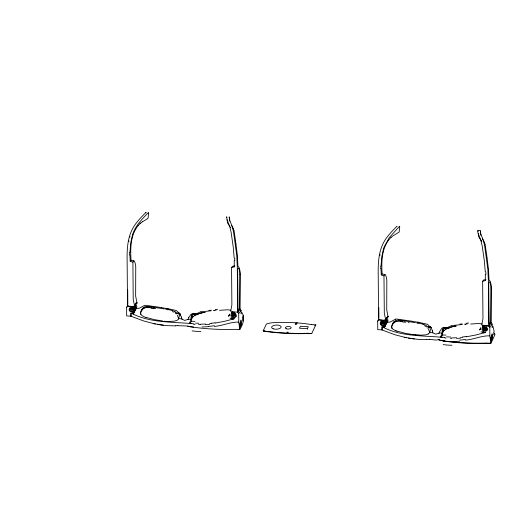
<?xml version="1.0" encoding="UTF-8"?>
<svg xmlns="http://www.w3.org/2000/svg" width="521" height="521" viewBox="0 0 521 521"><rect width="100%" height="100%" fill="white"/><g stroke="black" fill="none" stroke-linecap="round" stroke-linejoin="round"><path stroke-width="0.78" d="M155.31 323.997L143.868 321.034L130.96 316.234L130.973 313.03L132.64 313.629L133.448 311.812M177.83 325.69L187.404 326.016L191.24 326.901A118.905 51.879 -2.6 0 0 235.85 329.337L239.816 329.559L238.748 322.128L238.709 313.59L237.752 312.131L231.943 311.903A1.472 1.374 35.6 0 1 230.686 311.128L231.878 304.876L231.558 267.56L232.49 266.257L234.841 265.957L234.222 266.895L231.558 267.56M406.393 337.725L394.951 334.756L382.049 329.962L382.056 326.752L383.73 327.357L384.531 325.534M487.076 343.476L490.906 343.28L489.831 335.85L489.799 327.312L488.835 325.859L484.908 325.925A3.308 3.093 35.6 0 0 483.788 331.884L483.866 332.828L481.046 331.87L484.087 332.014M234.222 266.895L234.248 260.689M487.018 257.413L488.496 269.442L488.991 279.79L490.131 281.171A16.184 3.243 -86.9 0 1 491.251 286.205L491.075 322.72L488.783 325.944L483.026 325.625A1.472 1.374 35.6 0 1 481.775 324.857L482.967 318.598L482.641 281.281L485.312 280.617L485.331 274.417M129.931 252.353L130.745 242.773L132.497 234.899M381.014 266.081L381.828 256.495L383.58 248.628A13.592 5.418 -75.1 0 1 384.166 246.934L389.317 237.556L399.535 226.29A2.051 0.547 -84.8 0 1 399.731 226.863L399.132 232.053L393.511 235.531A35.728 27.053 61.8 0 0 391.955 236.645L391.056 237.485M193.864 323.893L189.637 323.215L190.881 319.445L192.308 317.615L191.331 317.367L191.65 316.273L193.271 314.612M444.947 337.615L440.72 336.937L441.964 333.173L443.391 331.343L442.414 331.089L442.733 330.001L444.354 328.334M128.843 241.653L128.974 240.897M379.926 255.375L380.056 254.626M232.998 318.285L229.963 318.149L232.776 319.106L232.698 318.155A3.308 3.093 35.6 0 1 233.825 312.203L234.02 311.929M133.78 311.226L132.979 313.753L134.301 311.011M384.863 324.948L384.062 327.475L385.716 324.049L387.357 322.219A3.308 3.093 35.6 0 0 386.432 317.641M135.349 303.919A3.308 3.093 35.6 0 1 136.274 308.491L133.311 313.87L134.366 311.03M386.654 322.981L384.4 327.592L385.716 324.049M168.98 321.477L174.431 321.157L177.16 320.265A7.131 3.165 -0.4 0 0 178.032 319.549L178.56 318.65L180.494 318.715A1.511 1.439 20.6 0 1 181.015 318.819L184.76 320.422L187.899 319.386M428.229 333.987A7.131 3.165 -0.4 0 0 429.122 333.277L429.649 332.372L431.583 332.444A1.511 1.439 20.5 0 1 432.098 332.548L435.849 334.143L438.982 333.108A20.241 14.139 -57.6 0 1 439.874 331.265L441.841 328.308A2.937 1.459 -56.3 0 1 442.381 327.872L444.361 327.396A18.658 5.412 -30.8 0 1 444.849 327.435M134.555 305.762L133.22 299.451L132.894 262.148L130.198 261.184L131.018 260.259L134.105 260.923L134.626 261.705A16.184 3.25 -86.9 0 1 135.747 266.739L135.649 296.065L137.03 303.32L136.86 302.532L134.522 305.84A1.472 1.374 35.5 0 1 133.278 306.478L127.528 306.166L127.137 261.829C126.929 250.581 127.215 238.579 132.725 228.452C135.903 222.389 141.582 216.944 145.932 212.438M136.86 302.532L136.828 302.61A1.472 1.374 35.5 0 1 135.59 303.242L136.333 303.287L134.848 305.365L134.874 308.185M385.638 319.49L384.303 313.173L383.977 275.87L381.287 274.912L382.101 273.987L385.195 274.652L385.709 275.433A16.184 3.25 -86.9 0 1 386.829 280.467L386.732 309.787L388.112 317.048L387.943 316.254L385.605 319.568A1.472 1.374 35.5 0 1 384.368 320.2L378.611 319.887L378.226 275.557C378.018 264.31 378.305 252.301 383.814 242.174C386.986 236.117 392.665 230.673 397.022 226.16A2.058 0.534 -85.2 0 1 397.106 226.335M387.943 316.254L387.911 316.332A1.472 1.374 35.5 0 1 387.39 316.82M133.311 313.87L135.564 309.259M384.4 327.592L386.041 323.834A3.308 3.093 35.6 0 0 386.302 319.249M228.927 315.635L228.615 316.332L229.618 314.111L228.993 315.635M480.01 329.363L479.704 330.053L480.701 327.833L480.075 329.357M130.96 316.234L130.973 313.03C149.677 322.903 170.868 321.776 190.999 323.561M382.049 329.962L382.056 326.752C400.76 336.625 421.951 335.504 442.088 337.282M239.816 329.559C242.955 324.485 245.456 317.927 241.829 312.431L241.08 313.968L241.047 310.327L240.083 308.868L237.752 312.131M307.383 328.66L308.282 326.739L300.37 326.309L299.471 328.223L307.383 328.66L307.416 329.318M307.937 333.687L311.766 333.492L315.811 324.857L311.838 324.635M429.864 339.301C432.717 339.49 436.858 340.936 439.079 339.191M178.918 312.906L177.257 313.219M188.732 317.517L190.751 314.586A2.937 1.459 -56.3 0 1 191.298 314.143L193.271 313.675A18.658 5.412 -30.8 0 1 193.76 313.707L194.952 313.974M141.53 309.826L140.611 312.209A16.034 7.6 13.5 0 0 140.709 313.668M392.613 323.548L391.701 325.938A16.034 7.594 13.8 0 0 391.825 327.403L392.899 329.246L395.589 330.62M383.73 327.357L383.495 326.83L384.283 325.573M485.312 280.617L485.93 279.679L483.573 279.979L482.641 281.281M385.957 321.913L385.931 319.086L387.416 317.009M132.894 262.148L133.825 260.839M130.999 316.156L126.681 315.921L126.61 307.429L128.01 305.469M238.709 313.59L241.047 310.327M383.977 275.87L384.908 274.56M382.082 329.884L377.764 329.65L377.692 321.151L379.093 319.197M488.835 325.859L491.173 322.597L492.13 324.049L492.163 327.689L492.912 326.153L494.142 331.291L493.693 332.255L493.81 334.899L494.546 332.965L494.95 334.645L490.906 343.28L486.933 343.065A118.905 51.879 -2.6 0 1 442.329 340.63L444.595 341.34L438.799 339.79M489.799 327.312L492.13 324.049M126.61 307.429L127.586 306.074L131.481 306.608A3.308 3.093 35.6 0 1 132.705 312.691L132.64 313.629M377.692 321.151L378.676 319.803L382.564 320.33A3.308 3.093 35.6 0 1 383.788 326.413L383.495 326.83M296.573 324.349C292.639 322.857 299.204 322.564 295.218 324.355M138.293 225.482C130.283 235.069 130.367 248.471 131.018 260.259M142.494 309.52C144.545 306.752 148.361 307.52 151.292 307.931M393.661 322.082L393.869 321.854A22.077 10.427 13.7 0 1 394.208 321.516L395.791 320.513A5.444 2.54 12.9 0 1 396.859 320.252L397.829 320.174A7.209 3.23 12 0 1 398.689 320.168M430.007 326.628L430.431 327.416M190.881 319.445L191.285 319.34L191.331 317.367L193.122 316.742A16.724 7.301 -2.6 0 1 194.776 315.511L195.44 315.133L195.16 314.397L193.832 314.456M441.964 333.173L442.368 333.069L442.414 331.089L444.205 330.464A16.724 7.301 -2.6 0 1 445.865 329.239L446.523 328.855L446.243 328.126L444.914 328.184M189.637 323.215L191.611 321.262A16.724 7.301 -2.6 0 1 191.741 318.52L191.285 319.34L189.429 319.204A1.511 1.381 47.3 0 0 188.934 319.256L187.801 319.62M440.72 336.937L442.7 334.983A16.724 7.301 -2.6 0 1 442.83 332.242L442.368 333.069L440.519 332.932A1.511 1.381 47.3 0 0 440.017 332.978L438.89 333.342M139.967 223.763L140.891 222.955M239.1 329.519L239.738 329.005M314.671 325.671L315.811 324.857M142.428 221.803L148.042 218.325L148.628 213.174M134.633 310.321L134.959 310.106A3.308 3.093 35.6 0 0 135.219 305.521M394.137 321.985L394.612 321.698M142.311 309.012L143.607 308.204M196.345 314.671L197.244 314.743L196.905 314.423L196.15 314.769C193.975 313.785 196.801 315.264 196.905 314.423A16.724 7.301 -2.6 0 1 201.295 313.017L202.265 312.808A16.724 7.301 -2.6 0 1 205.307 312.346M447.428 328.393L446.243 328.126L448.327 328.464L451.153 327.084A8.147 3.243 -7.5 0 1 452.3 326.719L455.601 325.977M177.511 313.349L176.971 313.655L178.351 312.978M428.601 327.071L428.06 327.383L429.434 326.7M194.893 313.922L195.805 314.078L199.836 312.138A5.575 2.253 -7 0 1 200.956 311.819M195.785 314.091L197.342 314.313M444.836 327.442L446.894 327.8L450.919 325.859A5.575 2.266 -6.9 0 1 452.033 325.534L462.166 324.537M196.15 314.769L196.476 314.586M428.242 333.987L425.52 334.879L420.063 335.205M456.389 326.068A16.724 7.301 -2.6 0 0 453.348 326.537L452.378 326.745A16.724 7.301 -2.6 0 0 447.995 328.145L447.233 328.49L447.565 328.315M143.522 307.97L144.421 307.605M447.233 328.49L447.995 328.145L448.327 328.464L446.458 327.807M192.308 317.615L191.181 318.246L191.995 318.064C190.458 321.281 190.732 313.785 193.07 313.87M443.391 331.343L442.27 331.968L443.078 331.792C441.541 335.003 441.815 327.514 444.152 327.592A10.837 5.536 -80.6 0 1 444.654 327.52L445.025 327.533M200.064 313.355L197.674 314.417M144.356 307.924L146.622 307.077M394.69 321.926L396.956 321.086M395.178 321.437L395.869 321.236M296.26 323.261L297.471 322.909A82.442 35.969 -2.6 0 1 311.805 324.642M201.601 312.874L204.519 312.255M232.776 319.106L234.443 318.683L224.571 321.314L215.108 323.098M483.866 332.828L485.526 332.405L475.66 335.036L466.191 336.82M287.976 333.206L286.96 333.147M200.95 311.812L211.077 310.816M395.537 319.158L390.183 322.043L387.005 322.291M177.427 313.375L175.479 312.046M428.516 327.103L426.562 325.775A8.219 3.543 3.2 0 0 425.481 325.163L423.781 324.453M145.164 307.429L149.123 307.423M214.398 326.406C222.682 325.814 230.51 321.77 238.748 322.128M465.481 340.128C473.771 339.536 481.593 335.498 489.831 335.85M448.757 328.145L447.878 328.191M287.397 332.613C289.95 331.779 284.922 332.196 287.905 332.652M211.226 323.593L209.566 323.762M462.316 337.321L460.655 337.491M219.569 310.308L227.657 309.787L231.044 310.255M470.658 324.029L478.747 323.508L482.133 323.984M213.825 310.659L214.704 310.607M464.908 324.381L465.794 324.329M205.613 324.055L200.644 324.179M456.702 337.777L451.727 337.908M146.74 306.446L145.776 306.524A5.444 2.54 12.9 0 0 144.701 306.784L143.125 307.794A22.077 10.427 13.7 0 0 142.787 308.126L142.578 308.36A34.568 16.353 14 0 0 141.523 309.826M175.29 325.879L167.078 325.651L157.414 324.401M428.347 326.941L430.092 326.882L427.884 324.603A5.575 2.436 2.3 0 0 427.077 324.173L418.011 322.18M426.38 339.601L418.168 339.373L408.503 338.122M197.14 314.476L196.795 314.469A4.168 2.898 -66.1 0 1 196.3 314.371L195.375 314.085M135.916 308.569L139.1 308.321L144.454 305.43A6.356 2.931 13 0 1 145.6 305.293L161.341 307.546M191.611 321.262L194.887 321.379M442.7 334.983L445.969 335.107M147.606 306.459L148.492 306.511M398.695 320.181L399.581 320.239M478.421 230.51L479.678 230.582M311.766 333.492L307.794 333.271A118.905 51.879 -2.6 0 1 263.183 330.835L266.361 324.062A13.585 5.926 -2.6 0 1 274.775 322.61A82.442 35.969 -2.6 0 1 293.746 322.675L297.471 322.909M429.538 326.687L429.636 326.706A10.837 1.446 87.7 0 1 429.766 326.771M178.449 312.965L178.553 312.984A10.837 1.446 87.7 0 1 178.677 313.043M416.637 335.016L415.556 334.918M165.554 321.294L164.473 321.19M147.404 307.149L148.967 307.292M152.874 307.644L154.437 307.787M444.68 340.799L441.743 340.441M193.591 327.077L190.653 326.719M400.649 321.197L402.42 321.424M413.889 334.736L405.475 333.349L397.08 331.128M162.799 321.008L154.392 319.627L145.997 317.4M401.385 320.441L402.284 320.565M430.079 326.615L430.795 327.26M178.996 312.893L179.712 313.538M414.384 339.002L404.296 337.276M163.294 325.28L153.213 323.554M446.803 327.787L448.425 328.041M150.895 307.637L151.337 307.703A33.605 10.7 9.9 0 1 151.774 307.748M402.381 321.659C399.451 321.242 395.634 320.474 393.583 323.248A37.134 17.558 13.9 0 0 393.186 323.762A33.709 15.949 14 0 0 392.704 324.466A39.277 18.587 14.1 0 0 392.404 325.013A51.214 24.253 14.2 0 0 392.131 325.566L391.785 326.517A16.216 7.678 13.8 0 0 391.831 328.575M415.341 322.694L404.075 320.845M164.258 308.973L152.992 307.123M418.207 323.137L422.368 324.003M412.43 321.268L396.696 319.028A6.356 2.931 13 0 0 395.53 319.152M166.928 308.458L175.981 310.451A5.575 2.436 2.3 0 1 176.808 310.874L179.003 313.16M409.115 322.773L408.151 322.616M404.094 321.926L405.8 322.212M153.005 308.198L153.434 308.269M153.864 308.341L155.786 308.673M168.179 309.585L171.285 310.282A15.317 5.965 5.4 0 1 172.725 310.718M194.685 313.916L193.571 313.805A10.837 5.536 -80.6 0 0 193.07 313.857M446.035 327.702L445.396 327.572A16.887 8.668 86 0 0 445.025 327.559M172.698 310.731L174.418 311.428M196.3 314.371L197.244 314.743M424.426 325.768L424.765 325.899M173.675 312.177L174.007 312.313M444.205 330.464L442.811 329.832L443.768 330.9M193.122 316.742L191.721 316.104L192.685 317.172M425.403 326.179L426.732 326.98M175.421 313.082L175.857 313.427M446.523 328.855L445.702 328.087L445.865 329.239M195.44 315.133L194.62 314.358L194.776 315.511M176.052 313.603L176.398 313.968M429.766 326.81L430.444 329.832L429.649 332.372L429.734 331.447M178.683 313.082L179.361 316.104L178.56 318.65L178.651 317.725M427.78 328.054L428.041 328.432M482.342 238.618L484.38 242.115M231.767 225.606L233.297 228.393M481.065 240.344L478.669 236.768L478.148 233.473M229.976 226.615L227.579 223.04L227.058 219.751M431.095 327.722L432.521 330.842M180.012 313.994L181.432 317.12M179.348 313.694L179.647 314.215M179.914 314.743L180.279 315.537M140.716 313.675L141.81 315.524L144.506 316.898A17.747 9.853 9.9 0 0 145.092 317.12A25.842 15.435 8.9 0 0 145.945 317.484M485.038 243.984L486.744 255.186M233.949 230.262L235.661 241.457M226.895 217.322L226.674 216.775L227.006 219.458L229.813 226.909L231.142 232.399L233.297 247.501L234.176 258.071M235.928 243.685L237.407 255.713L237.908 266.062L239.048 267.442A16.184 3.243 -86.9 0 1 240.161 272.483L239.986 308.992L237.693 312.216L237.302 267.065L236.755 255.59L233.525 231.806L232.125 226.394L229.54 219.634L229.214 216.892L229.683 221.093M480.818 235.258L480.303 230.621L480.623 233.356L483.208 240.122L484.615 245.528L487.845 269.311L488.385 280.786L488.783 325.944M478.017 231.389L477.783 230.477L477.92 232.587L480.903 240.637L482.231 246.12L484.38 261.229L485.259 271.793M381.287 274.912L380.994 268.693M130.198 261.184L129.911 254.971M382.101 273.987C381.457 262.2 381.365 248.791 389.382 239.204A34.51 25.249 74.6 0 1 391.017 237.426M429.74 332.75L428.763 329.741A50.511 21.98 3.3 0 0 428.379 328.992M178.657 319.021L177.674 316.019A50.511 22.019 3.1 0 0 177.374 315.264M483.11 325.143L483.13 327.26M386.634 318.136L386.667 321.659A2.859 2.67 35.5 0 1 385.846 323.528M378.819 307.677L378.91 318.057M232.034 312.118L232.047 313.531M135.545 304.407L135.577 307.937A2.859 2.67 35.5 0 1 134.763 309.806M127.697 289.956L127.821 304.329M215.101 322.773A100.045 85.288 -31.7 0 1 211.233 323.28M200.103 313.375A8.199 3.23 -7.6 0 1 201.627 312.9M209.527 324.401A90.192 74.887 -29.4 0 1 205.541 324.681M216.189 310.229A82.65 7.522 -1.6 0 1 213.766 310.366M211.272 310.223A78.059 4.63 -2.2 0 1 208.797 310.36M217.615 309.311A99.023 18.743 0.6 0 1 215.355 309.448M146.733 306.433A7.209 3.23 12 0 1 147.599 306.439M177.798 325.599A20.352 10.544 0.3 0 1 175.277 325.788M168.98 321.568A29.58 17.675 2.6 0 1 167.254 321.503M179.693 313.466A2.937 0.482 66.6 0 1 179.999 313.922M164.408 321.613A62.943 48.238 1.5 0 1 162.721 321.424M167.248 321.587A39.83 26.004 2.5 0 1 165.528 321.47M141.53 309.969A37.961 17.792 13.3 0 1 141.666 309.793M140.657 314.423A16.216 7.678 13.9 0 1 140.703 312.795L141.315 311.284A39.277 18.587 14.1 0 1 141.621 310.744A33.709 15.949 14 0 1 142.09 310.034M151.324 308.145A32.302 9.313 10.1 0 1 152.998 308.406M187.964 319.399A20.241 14.139 -57.6 0 1 188.791 317.536M172.275 311.669A15.304 5.972 5.4 0 1 172.633 311.792M167.352 308.614A78.157 2.097 9.4 0 1 161.536 307.664M174.398 311.434A8.219 3.543 3.2 0 1 175.46 312.053M152.093 306.654A36.027 10.192 10 0 1 152.998 306.797M165.945 308.51A68.759 3.373 8.4 0 1 168.12 308.842M150.589 306.654A27.528 9.059 10.3 0 1 152.112 306.876M190.556 326.817A20.286 10.146 -8.2 0 1 187.599 326.153M180.077 313.889A18.658 1.094 41.9 0 1 179.862 313.635M181.36 317.152A20.241 8.036 70.7 0 1 182.037 319.086M214.391 325.716A98.365 83.139 -30.9 0 1 208.621 326.393M198.846 323.267A68.909 48.694 -19.2 0 1 195.505 323.137M208.621 326.602A88.114 71.279 -27.2 0 1 201.907 326.947M193.271 314.697A12.204 6.304 -79.3 0 1 193.825 314.521M195.023 324.368A60.149 40.879 -17.5 0 1 193.688 324.264M200.839 331.545A69.905 54.718 -24.8 0 1 192.093 330.874M200.559 324.518A76.633 58.339 -23.1 0 1 198.481 324.485M195.108 314.065A8.733 1.192 24.8 0 1 195.538 314.183M235.805 314.788A1.101 1.029 35.6 0 1 234.098 315.049A1.101 1.029 35.6 0 1 234.268 313.362M235.746 314.228A1.101 1.029 35.6 0 1 234.912 313.916M231.676 313.349A3.308 3.093 35.6 0 1 232.731 311.753M142.103 310.041A37.134 17.558 13.9 0 1 142.507 309.526M148.518 306.569A13.377 5.425 11.1 0 1 149.416 306.667M149.371 306.517A18.222 7.073 10.8 0 1 150.282 306.628M178.325 313.147A16.887 2.318 -80.7 0 1 178.436 313.062M235.726 315.075A1.107 1.035 35.6 0 1 233.988 314.964A1.107 1.035 35.6 0 1 234.496 313.375M236.234 316.097A2.208 2.064 35.6 0 1 233.056 316.547A2.208 2.064 35.6 0 1 232.822 313.368M233.265 313.056A2.208 2.064 35.6 0 1 233.779 312.874M234.339 312.834A2.208 2.064 35.6 0 1 234.899 312.939M133.695 309.988A2.208 2.064 35.6 0 1 130.543 311.096A2.208 2.064 35.6 0 1 130.068 307.755M132.673 307.559A2.208 2.064 35.6 0 1 133.122 307.918M168.009 309.774A35.636 8.792 7 0 0 166.583 309.546A48.258 8.206 7.6 0 0 165.828 309.409M133.78 306.114A3.308 3.093 35.6 0 1 133.467 311.623M133.122 308.966A1.101 1.029 35.6 0 1 131.683 309.65A1.101 1.029 35.6 0 1 131.129 308.106M307.944 333.544A118.905 51.729 -2.6 0 1 265.554 331.434M138.247 225.411A34.51 25.249 74.6 0 1 139.934 223.704M129.755 237.101A12.66 4.539 -75.8 0 1 129.963 236.365M148.648 213.135A2.051 0.547 -84.8 0 0 148.452 212.542C142.819 218.364 135.981 225.026 133.083 233.219A13.592 5.418 -75.1 0 0 132.49 234.893M134.548 310.151A2.859 2.67 35.5 0 1 134.066 310.763M134.854 309.155A2.859 2.67 35.5 0 1 134.665 309.917M133.05 308.823A1.107 1.035 35.5 0 1 131.793 308.185M145.939 212.431A2.058 0.534 -85.2 0 1 146.088 212.868M129.696 254.984A84.155 77.929 -38.4 0 1 129.709 252.366M140.865 222.923A35.728 27.053 61.8 0 1 142.415 221.783M235.687 314.495A1.107 1.035 35.6 0 1 234.45 313.316M234.737 258.175A84.155 63.393 67.8 0 1 234.795 260.813M235.857 243.587A12.66 0.501 82.7 0 1 235.557 241.08M233.154 228.628A35.031 14.959 -72 0 1 233.786 230.516M230.529 227.293A35.728 17.024 -64.1 0 1 230.738 227.723M487.083 343.339A118.905 51.729 -2.6 0 1 444.7 341.222M486.92 328.627A1.107 1.035 35.6 0 1 486.497 329.057M486.308 329.135A1.107 1.035 35.6 0 1 485.077 327.429M486.894 328.51A1.101 1.029 35.6 0 1 485.37 328.914A1.101 1.029 35.6 0 1 485.025 327.364M486.777 328.217A1.107 1.035 35.6 0 1 485.592 327.449M485.819 271.897A84.155 63.393 67.8 0 1 485.885 274.541M481.397 240.604A35.728 17.024 -64.1 0 1 481.827 241.444M486.946 257.309A12.66 0.501 82.7 0 1 486.64 254.802M484.243 242.35A35.031 14.959 -72 0 1 484.869 244.238M441.645 340.545A20.286 10.146 -8.2 0 1 438.689 339.874M420.063 335.114A29.58 17.493 2.6 0 1 418.356 335.042M415.621 334.475A62.943 47.365 1.7 0 1 413.967 334.293M418.363 334.951A39.83 25.646 2.6 0 1 416.663 334.834M430.776 327.195A2.937 0.482 66.6 0 1 431.082 327.65M402.407 321.867A32.302 9.313 10.1 0 1 404.081 322.134M402.42 321.437A33.605 10.667 9.9 0 1 402.863 321.503M397.028 331.206A25.842 15.435 8.9 0 1 396.129 330.913M422.394 323.99A15.317 5.965 5.4 0 1 423.807 324.44M418.441 322.336A78.157 2.097 9.4 0 1 412.619 321.392M403.176 320.376A36.027 10.192 10 0 1 404.081 320.526M396.175 330.842A17.747 9.853 9.9 0 1 395.582 330.633M429.838 339.256A20.286 10.511 0.3 0 1 426.373 339.549M417.028 322.232A68.759 3.373 8.4 0 1 419.203 322.571M402.264 320.389A27.789 9.144 10.3 0 1 403.195 320.532M431.16 327.618A18.658 1.094 41.9 0 1 430.952 327.364M466.184 336.501A100.045 85.288 -31.7 0 1 462.322 337.002M460.61 338.129A90.192 74.887 -29.4 0 1 456.63 338.403M467.272 323.951A82.65 7.522 -1.6 0 1 464.849 324.095M462.355 323.951A78.059 4.63 -2.2 0 1 459.88 324.082M468.698 323.04A99.023 18.743 0.6 0 1 466.445 323.176M432.423 331.447A21.921 8.701 70.7 0 1 432.912 332.86M444.354 328.419A12.204 6.304 -79.3 0 1 444.914 328.243M465.474 339.445A98.365 83.139 -30.9 0 1 459.704 340.115M459.633 341.196A88.114 72.087 -28.1 0 1 452.847 341.509M450.6 337.002A68.909 48.694 -19.2 0 1 446.595 336.859M446.106 338.096A60.149 40.879 -17.5 0 1 444.778 337.986M451.922 345.267A69.905 54.718 -24.8 0 1 443.176 344.602M451.648 338.246A76.633 58.339 -23.1 0 1 450.248 338.227M446.191 327.794A8.733 1.192 24.8 0 1 446.621 327.911M482.667 327.852A3.308 3.093 35.6 0 1 482.687 327.455M482.759 327.071A3.308 3.093 35.6 0 1 484.146 325.26M392.606 323.548A34.568 16.353 14 0 1 393.655 322.082M399.6 320.298A13.377 5.425 11.1 0 1 400.499 320.389M400.46 320.239A18.222 7.073 10.8 0 1 401.365 320.356M432.463 330.874A16.047 5.842 70.6 0 1 432.645 331.356M429.415 326.869A16.887 2.318 -80.7 0 1 429.525 326.791M487.324 329.826A2.208 2.064 35.6 0 1 483.931 330.073A2.208 2.064 35.6 0 1 484.348 326.784M486.51 326.901A2.208 2.064 35.6 0 1 486.959 327.26M384.785 323.71A2.208 2.064 35.6 0 1 381.886 324.954A2.208 2.064 35.6 0 1 380.812 321.893M381.157 321.477A2.208 2.064 35.6 0 1 381.6 321.164M384.557 322.102A2.208 2.064 35.6 0 1 384.772 322.623M447.884 328.184A4.168 2.898 -66.1 0 1 447.383 328.093M416.917 323.137A48.258 8.206 7.6 0 1 418.024 323.307M384.863 319.835A3.308 3.093 35.6 0 1 384.908 325.176M382.271 321.744A1.101 1.029 35.6 0 0 382.72 323.352A1.101 1.029 35.6 0 0 384.211 322.688A1.107 1.035 35.5 0 1 382.714 323.398A1.107 1.035 35.5 0 1 382.336 321.717M383.638 322.265A1.101 1.029 35.6 0 1 382.981 321.659M385.944 322.883A2.859 2.67 35.5 0 1 385.748 323.639M383.71 322.545A1.107 1.035 35.5 0 1 382.805 321.717M380.779 268.712A84.155 77.929 -38.4 0 1 380.792 266.094M240.194 324.29C240.207 327.553 240.793 322.063 240.194 324.29M491.283 338.012C491.296 341.281 491.883 335.785 491.283 338.012M239.94 274.3L239.699 307.983L237.986 310.386L237.635 268.849L238.442 268.146A14.712 2.95 -86.9 0 1 239.875 273.33L239.94 274.3M239.901 323.88L240.031 327.65L241.497 324.531L241.171 320.311A1.915 0.384 -86.9 0 0 240.917 320.161L239.901 323.88M491.023 288.028L490.782 321.711L489.069 324.108L488.718 282.577L489.525 281.868A14.712 2.95 -86.9 0 1 490.958 287.058L491.023 288.028M490.984 337.601L491.121 341.372L492.579 338.259L492.26 334.033A1.915 0.384 -86.9 0 0 492.006 333.889L490.984 337.601M240.754 322.584L240.787 324.277L240.982 321.913L240.754 322.584M491.844 336.312L491.876 337.999L492.071 335.641L491.844 336.312M243.3 315.609L242.552 317.211L242.727 321.177L243.476 319.575L243.3 315.609M264.616 331.174L263.183 330.835L265.456 331.551L264.616 331.174M231.975 315.804A2.208 2.064 35.6 0 0 235.59 316.944A2.208 2.064 35.6 0 0 234.593 313.362A2.208 2.064 35.6 0 0 231.975 315.804M233.375 315.316A1.101 1.029 35.6 0 0 235.238 315.609A1.101 1.029 35.6 0 0 234.463 313.902A1.101 1.029 35.6 0 0 233.375 315.316M130.628 309.702A1.101 1.029 35.6 0 0 132.484 309.995A1.101 1.029 35.6 0 0 131.709 308.282A1.101 1.029 35.6 0 0 130.628 309.702M129.221 310.184A2.208 2.064 35.6 0 0 132.842 311.33A2.208 2.064 35.6 0 0 131.846 307.748A2.208 2.064 35.6 0 0 129.221 310.184M286.29 328.803A2.944 1.283 -2.6 0 0 291.122 327.93A2.944 1.283 -2.6 0 0 287.325 326.589A2.944 1.283 -2.6 0 0 286.29 328.803M273.193 328.797A4.78 2.084 -2.6 0 0 281.053 327.383A4.78 2.084 -2.6 0 0 274.88 325.202A4.78 2.084 -2.6 0 0 273.193 328.797M483.058 329.526A2.208 2.064 35.6 0 0 486.679 330.666A2.208 2.064 35.6 0 0 485.683 327.09A2.208 2.064 35.6 0 0 483.058 329.526M484.465 329.044A1.101 1.029 35.6 0 0 486.321 329.337A1.101 1.029 35.6 0 0 485.546 327.624A1.101 1.029 35.6 0 0 484.465 329.044M381.711 323.424A1.101 1.029 35.6 0 0 383.573 323.717A1.101 1.029 35.6 0 0 382.798 322.011A1.101 1.029 35.6 0 0 381.711 323.424M380.31 323.912A2.208 2.064 35.6 0 0 383.925 325.052A2.208 2.064 35.6 0 0 382.928 321.47A2.208 2.064 35.6 0 0 380.31 323.912"/></g></svg>
